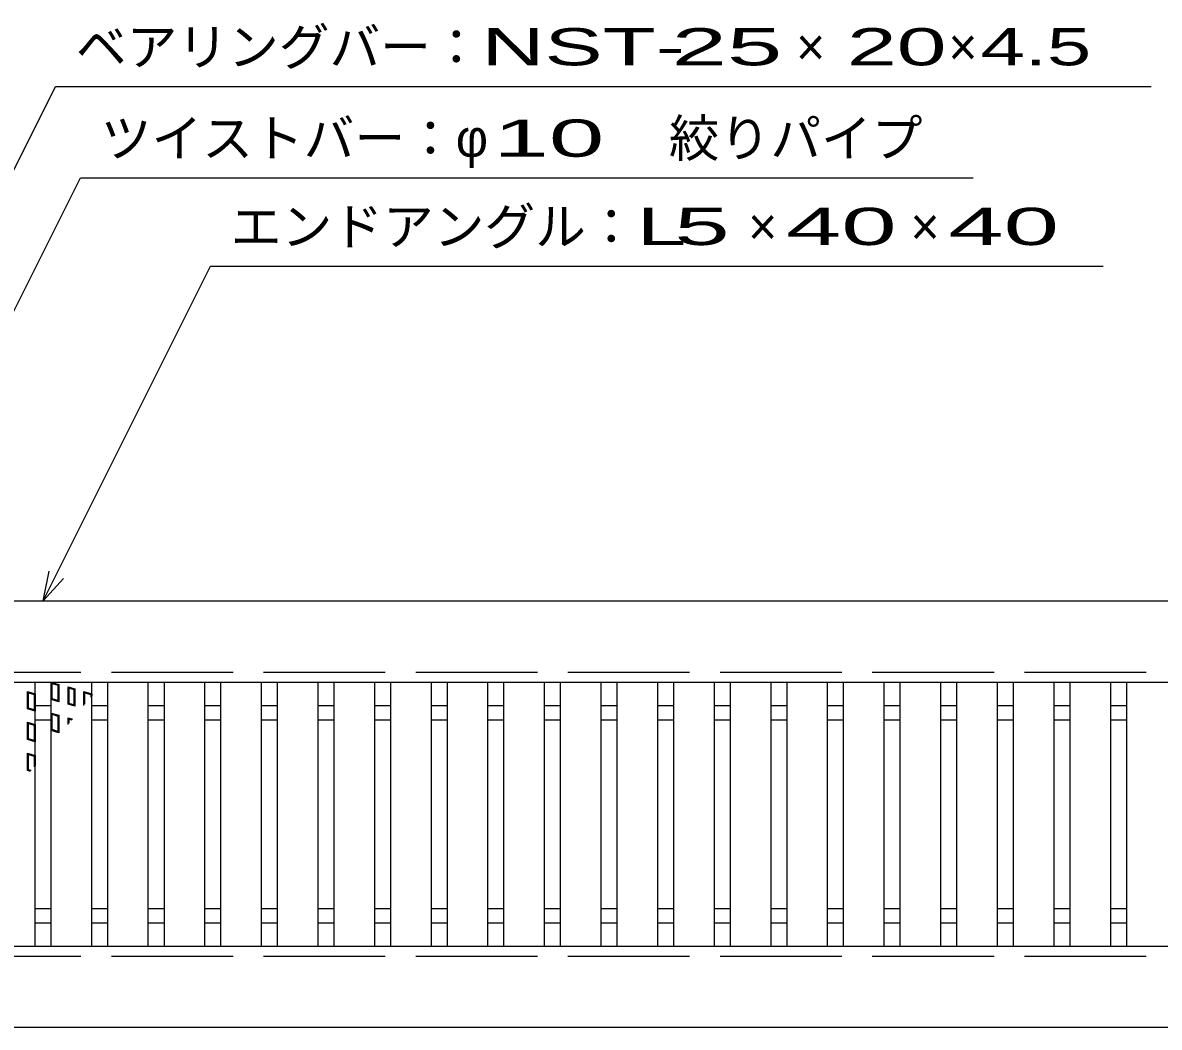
# Model space of a CAD drawing. Units: millimetres, scale not verified. Extents: x -1820 to 1731, y -1282 to 1054.
# Drawn here: x -1167 to -607, y 48 to 543 of the extents above; entities that cross this region are included whole.
import ezdxf
from ezdxf.enums import TextEntityAlignment as Align

# ---------------------------------------------------------------- set-up
doc = ezdxf.new("R2010")
doc.units = ezdxf.units.MM
doc.header["$LTSCALE"] = 10
doc.linetypes.add('DASHED', pattern=[7.5, 6, -1.5])
for name, color, linetype, lineweight in [('16', 3, 'Continuous', 25), ('17', 3, 'Continuous', 25), ('22', 2, 'Continuous', 25)]:
    doc.layers.add(name, color=color, linetype=linetype, lineweight=lineweight)
doc.styles.add('ベクトル', font='')
doc.styles.get('ベクトル').set_extended_font_data('ベクトル')

msp = doc.modelspace()

# ---------------------------------------------------------------- linework, layer by layer
at = {"layer": '16'}
for p, q in [((-1348, 258.5), (-352, 258.5)), ((-1348, 218.5), (-352, 218.5)), ((-1180.6, 218.5), (-1160.6, 218.5)), ((-1160.6, 88.5), (-1160.6, 218.5)), ((-1152.7, 88.5), (-1152.7, 218.5)), ((-1152.7, 218.5), (-1132.7, 218.5)), ((-1132.7, 88.5), (-1132.7, 218.5)), ((-1124.8, 88.5), (-1124.8, 218.5)), ((-1124.8, 218.5), (-1104.8, 218.5)), ((-1104.8, 88.5), (-1104.8, 218.5)), ((-1096.9, 88.5), (-1096.9, 218.5)), ((-1096.9, 218.5), (-1076.9, 218.5)), ((-1076.9, 88.5), (-1076.9, 218.5)), ((-1069, 88.5), (-1069, 218.5)), ((-1069, 218.5), (-1049, 218.5)), ((-1049, 88.5), (-1049, 218.5)), ((-1041.1, 88.5), (-1041.1, 218.5)), ((-1041.1, 218.5), (-1021.1, 218.5)), ((-1021.1, 88.5), (-1021.1, 218.5)), ((-1013.2, 88.5), (-1013.2, 218.5)), ((-1013.2, 218.5), (-993.2, 218.5)), ((-993.2, 88.5), (-993.2, 218.5)), ((-985.3, 88.5), (-985.3, 218.5)), ((-985.3, 218.5), (-965.3, 218.5)), ((-965.3, 88.5), (-965.3, 218.5)), ((-957.4, 88.5), (-957.4, 218.5)), ((-957.4, 218.5), (-937.4, 218.5)), ((-937.4, 88.5), (-937.4, 218.5)), ((-929.5, 88.5), (-929.5, 218.5)), ((-929.5, 218.5), (-909.5, 218.5)), ((-909.5, 88.5), (-909.5, 218.5)), ((-901.6, 88.5), (-901.6, 218.5)), ((-901.6, 218.5), (-881.6, 218.5)), ((-881.6, 88.5), (-881.6, 218.5)), ((-873.7, 88.5), (-873.7, 218.5)), ((-873.7, 218.5), (-853.7, 218.5)), ((-853.7, 88.5), (-853.7, 218.5)), ((-845.8, 88.5), (-845.8, 218.5)), ((-845.8, 218.5), (-825.8, 218.5)), ((-825.8, 88.5), (-825.8, 218.5)), ((-817.9, 88.5), (-817.9, 218.5)), ((-817.9, 218.5), (-797.9, 218.5)), ((-797.9, 88.5), (-797.9, 218.5)), ((-790, 88.5), (-790, 218.5)), ((-790, 218.5), (-770, 218.5)), ((-770, 88.5), (-770, 218.5)), ((-762.1, 88.5), (-762.1, 218.5)), ((-762.1, 218.5), (-742.1, 218.5)), ((-742.1, 88.5), (-742.1, 218.5)), ((-734.2, 88.5), (-734.2, 218.5)), ((-734.2, 218.5), (-714.2, 218.5)), ((-714.2, 88.5), (-714.2, 218.5)), ((-706.3, 88.5), (-706.3, 218.5)), ((-706.3, 218.5), (-686.3, 218.5)), ((-686.3, 88.5), (-686.3, 218.5)), ((-678.4, 88.5), (-678.4, 218.5)), ((-678.4, 218.5), (-658.4, 218.5)), ((-658.4, 88.5), (-658.4, 218.5)), ((-650.5, 88.5), (-650.5, 218.5)), ((-650.5, 218.5), (-630.5, 218.5)), ((-630.5, 88.5), (-630.5, 218.5)), ((-622.6, 88.5), (-622.6, 218.5)), ((-622.6, 218.5), (-602.6, 218.5)), ((-1160.6, 207), (-1152.7, 207)), ((-1132.7, 207), (-1124.8, 207)), ((-1104.8, 207), (-1096.9, 207)), ((-1076.9, 207), (-1069, 207)), ((-1049, 207), (-1041.1, 207)), ((-1021.1, 207), (-1013.2, 207)), ((-993.2, 207), (-985.3, 207)), ((-965.3, 207), (-957.4, 207)), ((-937.4, 207), (-929.5, 207)), ((-909.5, 207), (-901.6, 207)), ((-881.6, 207), (-873.7, 207)), ((-853.7, 207), (-845.8, 207)), ((-825.8, 207), (-817.9, 207)), ((-797.9, 207), (-790, 207)), ((-770, 207), (-762.1, 207)), ((-742.1, 207), (-734.2, 207)), ((-714.2, 207), (-706.3, 207)), ((-686.3, 207), (-678.4, 207)), ((-658.4, 207), (-650.5, 207)), ((-630.5, 207), (-622.6, 207)), ((-1160.6, 200), (-1152.7, 200)), ((-1132.7, 200), (-1124.8, 200)), ((-1104.8, 200), (-1096.9, 200)), ((-1076.9, 200), (-1069, 200)), ((-1049, 200), (-1041.1, 200)), ((-1021.1, 200), (-1013.2, 200)), ((-993.2, 200), (-985.3, 200)), ((-965.3, 200), (-957.4, 200)), ((-937.4, 200), (-929.5, 200)), ((-909.5, 200), (-901.6, 200)), ((-881.6, 200), (-873.7, 200)), ((-853.7, 200), (-845.8, 200)), ((-825.8, 200), (-817.9, 200)), ((-797.9, 200), (-790, 200)), ((-770, 200), (-762.1, 200)), ((-742.1, 200), (-734.2, 200)), ((-714.2, 200), (-706.3, 200)), ((-686.3, 200), (-678.4, 200)), ((-658.4, 200), (-650.5, 200)), ((-630.5, 200), (-622.6, 200)), ((-1160.6, 107), (-1152.7, 107)), ((-1132.7, 107), (-1124.8, 107)), ((-1104.8, 107), (-1096.9, 107)), ((-1076.9, 107), (-1069, 107)), ((-1049, 107), (-1041.1, 107)), ((-1021.1, 107), (-1013.2, 107)), ((-993.2, 107), (-985.3, 107)), ((-965.3, 107), (-957.4, 107)), ((-937.4, 107), (-929.5, 107)), ((-909.5, 107), (-901.6, 107)), ((-881.6, 107), (-873.7, 107)), ((-853.7, 107), (-845.8, 107)), ((-825.8, 107), (-817.9, 107)), ((-797.9, 107), (-790, 107)), ((-770, 107), (-762.1, 107)), ((-742.1, 107), (-734.2, 107)), ((-714.2, 107), (-706.3, 107)), ((-686.3, 107), (-678.4, 107)), ((-658.4, 107), (-650.5, 107)), ((-630.5, 107), (-622.6, 107)), ((-1160.6, 100), (-1152.7, 100)), ((-1132.7, 100), (-1124.8, 100)), ((-1104.8, 100), (-1096.9, 100)), ((-1076.9, 100), (-1069, 100)), ((-1049, 100), (-1041.1, 100)), ((-1021.1, 100), (-1013.2, 100)), ((-993.2, 100), (-985.3, 100)), ((-965.3, 100), (-957.4, 100)), ((-937.4, 100), (-929.5, 100)), ((-909.5, 100), (-901.6, 100)), ((-881.6, 100), (-873.7, 100)), ((-853.7, 100), (-845.8, 100)), ((-825.8, 100), (-817.9, 100)), ((-797.9, 100), (-790, 100)), ((-770, 100), (-762.1, 100)), ((-742.1, 100), (-734.2, 100)), ((-714.2, 100), (-706.3, 100)), ((-686.3, 100), (-678.4, 100)), ((-658.4, 100), (-650.5, 100)), ((-630.5, 100), (-622.6, 100)), ((-1348, 88.5), (-352, 88.5)), ((-1180.6, 88.5), (-1160.6, 88.5)), ((-1152.7, 88.5), (-1132.7, 88.5)), ((-1124.8, 88.5), (-1104.8, 88.5)), ((-1096.9, 88.5), (-1076.9, 88.5)), ((-1069, 88.5), (-1049, 88.5)), ((-1041.1, 88.5), (-1021.1, 88.5)), ((-1013.2, 88.5), (-993.2, 88.5)), ((-985.3, 88.5), (-965.3, 88.5)), ((-957.4, 88.5), (-937.4, 88.5)), ((-929.5, 88.5), (-909.5, 88.5)), ((-901.6, 88.5), (-881.6, 88.5)), ((-873.7, 88.5), (-853.7, 88.5)), ((-845.8, 88.5), (-825.8, 88.5)), ((-817.9, 88.5), (-797.9, 88.5)), ((-790, 88.5), (-770, 88.5)), ((-762.1, 88.5), (-742.1, 88.5)), ((-734.2, 88.5), (-714.2, 88.5)), ((-706.3, 88.5), (-686.3, 88.5)), ((-678.4, 88.5), (-658.4, 88.5)), ((-650.5, 88.5), (-630.5, 88.5)), ((-622.6, 88.5), (-602.6, 88.5)), ((-1348, 48.5), (-352, 48.5))]:
    msp.add_line(p, q, dxfattribs=at)
at = {"layer": '16', "linetype": 'DASHED'}
for p, q in [((-1348, 223.5), (-352, 223.5)), ((-1348, 83.5), (-352, 83.5))]:
    msp.add_line(p, q, dxfattribs=at)
at = {"layer": '17'}
for p, q in [((-1152.7, 218.5), (-1148.9, 217.36)), ((-1152.7, 209.95), (-1152.7, 218.5)), ((-1164.4, 213.94), (-1160.6, 212.8)), ((-1164.4, 205.39), (-1164.4, 213.94)), ((-1163.92, 213.3), (-1161.07, 212.45)), ((-1163.92, 205.74), (-1163.92, 213.3)), ((-1152.22, 217.86), (-1149.37, 217.01)), ((-1152.22, 210.3), (-1152.22, 217.86)), ((-1149.37, 217.01), (-1149.37, 209.45)), ((-1148.9, 217.36), (-1148.9, 208.81)), ((-1144.31, 216.13), (-1141.08, 215.17)), ((-1144.31, 207.58), (-1144.31, 216.13)), ((-1143.84, 215.5), (-1141.56, 214.81)), ((-1143.84, 207.94), (-1143.84, 215.5)), ((-1141.56, 214.81), (-1141.56, 207.25)), ((-1141.08, 215.17), (-1141.08, 206.62)), ((-1136.5, 207.06), (-1136.5, 213.94)), ((-1136.5, 213.94), (-1132.7, 212.8)), ((-1136.02, 213.3), (-1133.17, 212.45)), ((-1136.02, 207.64), (-1136.02, 213.3)), ((-1161.07, 212.45), (-1161.07, 204.89)), ((-1160.6, 212.8), (-1160.6, 204.25)), ((-1148.9, 208.81), (-1152.7, 209.95)), ((-1149.37, 209.45), (-1152.22, 210.3)), ((-1141.08, 206.62), (-1144.31, 207.58)), ((-1141.56, 207.25), (-1143.84, 207.94)), ((-1133.17, 212.45), (-1133.17, 211.12)), ((-1132.7, 212.8), (-1132.7, 211.71)), ((-1160.6, 204.25), (-1164.4, 205.39)), ((-1161.07, 204.89), (-1163.92, 205.74)), ((-1152.7, 203.3), (-1148.9, 202.16)), ((-1152.7, 194.75), (-1152.7, 203.3)), ((-1152.22, 202.66), (-1149.37, 201.81)), ((-1152.22, 195.1), (-1152.22, 202.66)), ((-1149.37, 201.81), (-1149.37, 194.25)), ((-1148.9, 202.16), (-1148.9, 193.61)), ((-1164.4, 198.74), (-1160.6, 197.6)), ((-1164.4, 190.19), (-1164.4, 198.74)), ((-1163.92, 198.1), (-1161.07, 197.25)), ((-1163.92, 190.54), (-1163.92, 198.1)), ((-1161.07, 197.25), (-1161.07, 189.69)), ((-1160.6, 197.6), (-1160.6, 189.05)), ((-1144.31, 200.93), (-1142.14, 200.28)), ((-1144.31, 197.71), (-1144.31, 200.93)), ((-1143.84, 200.3), (-1142.48, 199.89)), ((-1143.84, 198.27), (-1143.84, 200.3)), ((-1161.07, 189.69), (-1163.92, 190.54)), ((-1148.9, 193.61), (-1152.7, 194.75)), ((-1149.37, 194.25), (-1152.22, 195.1)), ((-1160.6, 189.05), (-1164.4, 190.19)), ((-1164.4, 183.54), (-1160.6, 182.4)), ((-1164.4, 174.99), (-1164.4, 183.54)), ((-1163.92, 182.9), (-1161.07, 182.05)), ((-1163.92, 175.34), (-1163.92, 182.9)), ((-1161.07, 182.05), (-1161.07, 176.71)), ((-1160.6, 182.4), (-1160.6, 177.27)), ((-1162.91, 174.54), (-1164.4, 174.99)), ((-1162.58, 174.94), (-1163.92, 175.34))]:
    msp.add_line(p, q, dxfattribs=at)
at = {"layer": '22', "color": 4}
for p, q in [((-1328, 157), (-1150.5, 512)), ((-1150.5, 512), (-610.5, 512)), ((-1268.25, 207), (-1138.25, 467)), ((-1138.25, 467), (-698.25, 467)), ((-1156.65, 258.5), (-1074.15, 423.5)), ((-1074.15, 423.5), (-634.15, 423.5)), ((-1156.65, 258.5), (-1153.65, 273.1)), ((-1156.65, 258.5), (-1146.65, 269.5))]:
    msp.add_line(p, q, dxfattribs=at)

# ---------------------------------------------------------------- texts
at = {"layer": '22', "style": 'ベクトル'}
for s, p in [('ベアリングバー：', (-1140.5, 531.5)), ('×', (-785.5, 531.5)), ('×', (-710.5, 531.5)), ('ツイストバー：', (-1128.25, 486.5)), ('絞りパイプ', (-848.25, 486.5)), ('φ', (-953.25, 486.5)), ('エンドアングル：', (-1064.15, 443)), ('×', (-809.15, 443)), ('×', (-729.15, 443))]:
    msp.add_text(s, height=18.33, dxfattribs=at).set_placement(p, align=Align.MIDDLE_LEFT)
for s, width, p in [('NST-', 1.75, (-940.5, 531.5)), (' 25 ', 2, (-860.5, 531.5)), ('20', 1.8, (-760.5, 531.5)), (' 4.5 ', 1.6, (-705.5, 531.5)), (' 10 ', 2, (-948.25, 486.5)), ('L', 1.8, (-864.15, 443)), (' 5 ', 2, (-859.15, 443)), (' 40 ', 2, (-804.15, 443)), (' 40 ', 2, (-724.15, 443))]:
    msp.add_text(s, height=18.33, dxfattribs=dict(at, width=width)).set_placement(p, align=Align.MIDDLE_LEFT)

doc.saveas('drawing.dxf')
